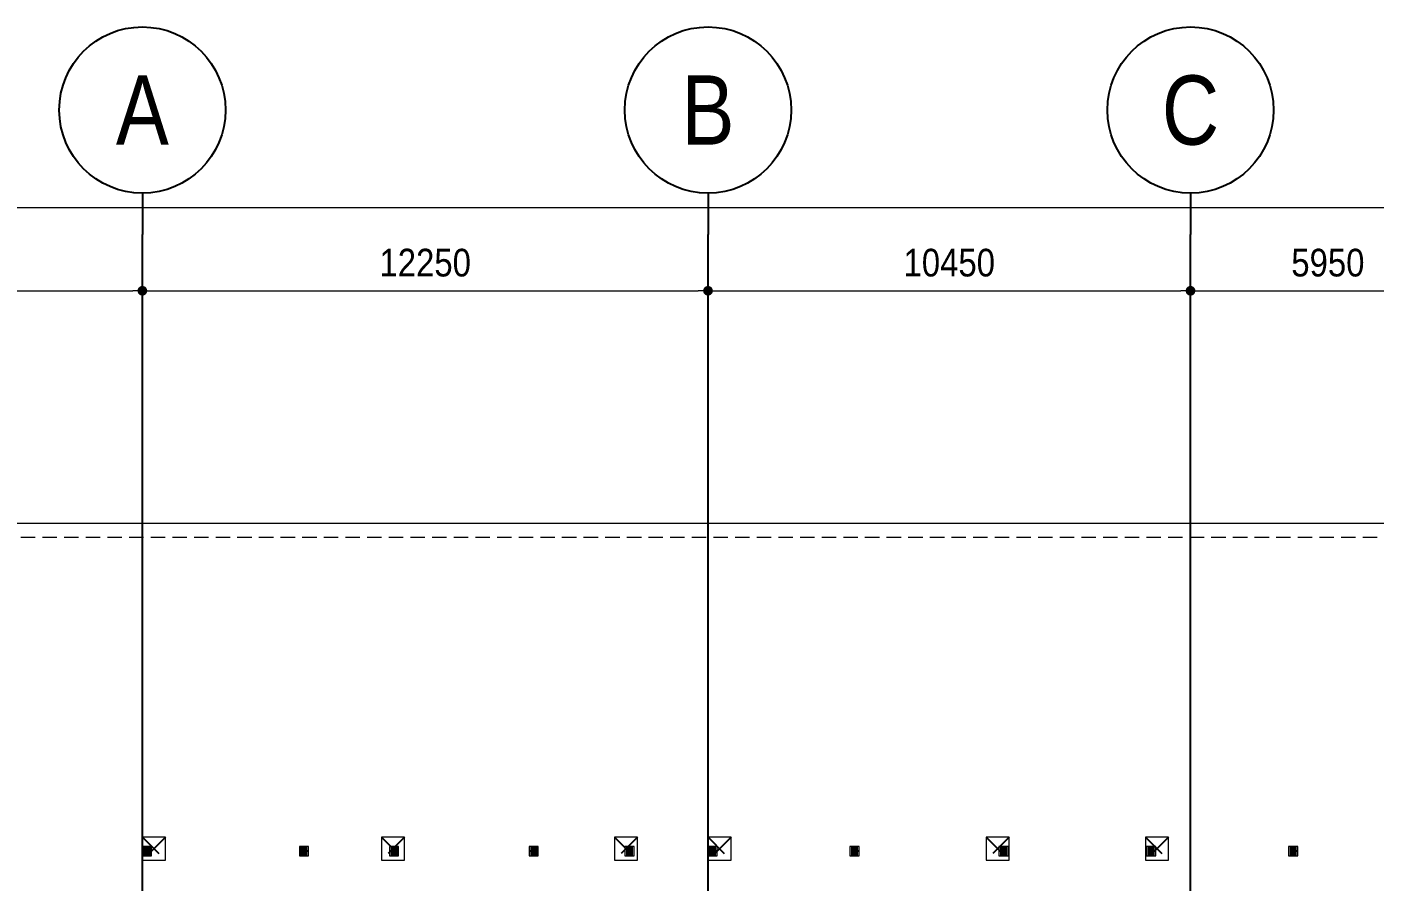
# Model space of a CAD drawing. Header units: millimetres. Extents: x -25197 to 555828, y -17247 to 174153.
# Drawn here: x 390836 to 420011, y 155650 to 174153 of the extents above; entities that cross this region are included whole.
import ezdxf
from ezdxf.enums import TextEntityAlignment as Align

# ---------------------------------------------------------------- set-up
doc = ezdxf.new("R2010")
doc.units = ezdxf.units.MM
doc.header["$LTSCALE"] = 250
for name, pattern in [('CHG_XX_Cot_Tang 1$0$CENTER', [20.2, 12.7, -2.5, 2.5, -2.5]), ('CHG_XX_Cot_Tang 1$0$CENTER2', [28.575, 19.05, -3.175, 3.175, -3.175]), ('CHG_XX_Cot_Tang 1$0$HIDDEN', [0.375, 0.25, -0.125]), ('CHG_XX_Cot_Tang 1$0$MB_Luoi truc$0$HTT Hidden 21', [3, 2, -1]), ('CHG_XX_Luoi truc$0$MB_Luoi truc$0$Center101', [13, 10, -1, 1, -1])]:
    doc.linetypes.add(name, pattern=pattern)
for name, color, linetype in [("CHG_XX_Cot_Tang 1$0$'S_Concrete_Center_1", 8, 'CHG_XX_Cot_Tang 1$0$CENTER2'), ("CHG_XX_Cot_Tang 1$0$'S_Steel_ Bold", 8, 'Continuous'), ('CHG_XX_Cot_Tang 1$0$cot 500 dung +850', 1, 'Continuous'), ('CHG_XX_Luoi truc$0$Grid', 34, 'Continuous'), ('CHG_XX_Luoi truc$0$Grid Line', 8, 'CHG_XX_Luoi truc$0$MB_Luoi truc$0$Center101')]:
    doc.layers.add(name, color=color, linetype=linetype)
for name, color, linetype, lineweight in [("CHG_XX_Cot_Tang 1$0$'S_Steel_Cont_2 Normal", 2, 'Continuous', 25), ("CHG_XX_Cot_Tang 1$0$'S_Steel_Cont_2 Normal_Plate", 150, 'Continuous', 15), ('CHG_XX_Cot_Tang 1$0$Cot thep', 51, 'Continuous', 15), ('CHG_XX_Cot_Tang 1$0$MB_Luoi truc$0$Dim 300', 1, 'Continuous', 5), ('CHG_XX_Cot_Tang 1$0$Net thay Tuong', 3, 'Continuous', 20), ('CHG_XX_Cot_Tang 1$0$NS-Pier', 150, 'Continuous', 9), ('CHG_XX_Cot_Tang 1$0$S_Concrete_Cont_2 Normal', 2, 'Continuous', 13), ('Net cat Tuong', 4, 'Continuous', 9)]:
    doc.layers.add(name, color=color, linetype=linetype, lineweight=lineweight)
doc.styles.add('CHG_XX_Cot_Tang 1$0$MB_Luoi truc$0$Arial_C', font='arial.ttf', dxfattribs={"width": 0.85})
doc.styles.add('CHG_XX_Luoi truc$0$MB_Luoi truc$0$Grid A-F$0$VNI-HelveCB', font='VHELVCB_0.TTF')
doc.dimstyles.new('CHG_XX_Cot_Tang 1$0$MB_Luoi truc$0$Dim 300 (A1-A2)', dxfattribs={"dimscale": 300, "dimtxt": 2, "dimasz": 0.7, "dimexe": 0, "dimexo": 1, "dimgap": 1, "dimtad": 1, "dimdec": 0, "dimzin": 12, "dimdsep": 46, "dimtxsty": 'CHG_XX_Cot_Tang 1$0$MB_Luoi truc$0$Arial_C', "dimblk": 'CHG_XX_Cot_Tang 1$0$MB_Luoi truc$0$_Dot', "dimcen": 1, "dimclrd": 256, "dimclre": 256, "dimclrt": 3, "dimadec": 0, "dimazin": 0, "dimtfac": 1, "dimtdec": 0, "dimtix": 1, "dimtmove": 2, "dimatfit": 3, "dimldrblk": 'CHG_XX_Cot_Tang 1$0$MB_Luoi truc$0$HTT Arrow 30', "dimfxl": 1, "dimtolj": 1, "dimtzin": 0, "dimarcsym": 0})

# ---------------------------------------------------------------- blocks, each defined once
blk = doc.blocks.new('*U2169')
at = {"layer": 'CHG_XX_Luoi truc$0$Grid', "lineweight": -2}
blk.add_line((0, 611), (0, 608), dxfattribs=at)
blk.add_circle((0, 617), 6, dxfattribs=at)
at = {"layer": 'CHG_XX_Luoi truc$0$Grid Line'}
blk.add_line((0, 0), (0, 608), dxfattribs=at)
at = {"layer": 'CHG_XX_Luoi truc$0$Grid', "lineweight": -2, "style": 'CHG_XX_Luoi truc$0$MB_Luoi truc$0$Grid A-F$0$VNI-HelveCB'}
for tag, p in [('GRIDSUB', (0, 617)), ('GRID', (0, -9))]:
    blk.add_attdef(tag, text='', height=5, dxfattribs=at).set_placement(p, align=Align.MIDDLE)
blk = doc.blocks.new('*U2170')
at = {"layer": 'CHG_XX_Luoi truc$0$Grid', "lineweight": -2}
blk.add_line((0, 611), (0, 608), dxfattribs=at)
blk.add_circle((0, 617), 6, dxfattribs=at)
at = {"layer": 'CHG_XX_Luoi truc$0$Grid Line'}
blk.add_line((0, 0), (0, 608), dxfattribs=at)
at = {"layer": 'CHG_XX_Luoi truc$0$Grid', "lineweight": -2, "style": 'CHG_XX_Luoi truc$0$MB_Luoi truc$0$Grid A-F$0$VNI-HelveCB'}
for tag, p in [('GRIDSUB', (0, 617)), ('GRID', (0, -9))]:
    blk.add_attdef(tag, text='', height=5, dxfattribs=at).set_placement(p, align=Align.MIDDLE)
blk = doc.blocks.new('CHG_XX_Luoi truc')
at = {"layer": 'CHG_XX_Luoi truc$0$Grid'}
ref = blk.add_blockref('*U2170', (0, -12747), dxfattribs=dict(at, xscale=300, yscale=300, zscale=300))
ref.add_attrib('GRIDSUB', 'A', dxfattribs={"lineweight": -2, "height": 1500, "style": 'CHG_XX_Luoi truc$0$MB_Luoi truc$0$Grid A-F$0$VNI-HelveCB'}).set_placement((0, 172353), align=Align.MIDDLE)
ref = blk.add_blockref('*U2169', (12250, -12747), dxfattribs=dict(at, xscale=300, yscale=300, zscale=300))
ref.add_attrib('GRIDSUB', 'B', dxfattribs={"lineweight": -2, "height": 1500, "style": 'CHG_XX_Luoi truc$0$MB_Luoi truc$0$Grid A-F$0$VNI-HelveCB'}).set_placement((12250, 172353), align=Align.MIDDLE)
ref = blk.add_blockref('*U2169', (22700, -12747), dxfattribs=dict(at, xscale=300, yscale=300, zscale=300))
ref.add_attrib('GRIDSUB', 'C', dxfattribs={"lineweight": -2, "height": 1500, "style": 'CHG_XX_Luoi truc$0$MB_Luoi truc$0$Grid A-F$0$VNI-HelveCB'}).set_placement((22700, 172353), align=Align.MIDDLE)
blk = doc.blocks.new('CHG_XX_Cot_Tang 1$0$MB_Luoi truc$0$_Dot')
at = {"color": 0, "linetype": 'ByBlock', "lineweight": -2}
blk.add_line((-0.5, 0), (-1, 0), dxfattribs=at)
at = {"color": 0, "linetype": 'ByBlock', "const_width": 0.5}
blk.add_lwpolyline([(-0.25, 0, 1), (0.25, 0, 1)], format="xyb", close=True, dxfattribs=at)
blk = doc.blocks.new('*D2243')
at = {"layer": 'CHG_XX_Cot_Tang 1$0$MB_Luoi truc$0$Dim 300', "lineweight": -2, "transparency": 16777216}
for p, q in [((-10900, 166908), (-10900, 168437)), ((-10690, 168437), (-210, 168437)), ((0, 166908), (0, 168437))]:
    blk.add_line(p, q, dxfattribs=at)
at = {"layer": 'Defpoints', "color": 0, "transparency": 16777216}
for p in [(0, 168437), (-10900, 166608), (0, 166608)]:
    blk.add_point(p, dxfattribs=at)
at = {"layer": 'CHG_XX_Cot_Tang 1$0$MB_Luoi truc$0$Dim 300', "lineweight": -2, "transparency": 16777216, "xscale": 210, "yscale": 210, "zscale": 210, "rotation": 180}
blk.add_blockref('CHG_XX_Cot_Tang 1$0$MB_Luoi truc$0$_Dot', (-10900, 168437), dxfattribs=at)
at = {"layer": 'CHG_XX_Cot_Tang 1$0$MB_Luoi truc$0$Dim 300', "lineweight": -2, "transparency": 16777216, "xscale": 210, "yscale": 210, "zscale": 210}
blk.add_blockref('CHG_XX_Cot_Tang 1$0$MB_Luoi truc$0$_Dot', (0, 168437), dxfattribs=at)
at = {"layer": 'CHG_XX_Cot_Tang 1$0$MB_Luoi truc$0$Dim 300', "color": 3, "transparency": 16777216, "insert": (-5450, 169043), "char_height": 600, "attachment_point": 5, "style": 'CHG_XX_Cot_Tang 1$0$MB_Luoi truc$0$Arial_C'}
blk.add_mtext('\\A1;10900', dxfattribs=at)
blk = doc.blocks.new('CHG_XX_Cot_Tang 1$0$MB_Luoi truc$0$HTT Arrow 30')
blk.add_hatch(color=256).paths.add_polyline_path([(-2.5, 0.375), (-2.5, -0.375), (0, 0)])
at = {"color": 0, "linetype": 'ByBlock', "lineweight": -2}
for p, q in [((0, 0), (-2.5, 0.375)), ((-2.5, -0.375), (-2.5, 0.375)), ((0, 0), (-2.5, -0.375))]:
    blk.add_line(p, q, dxfattribs=at)
blk = doc.blocks.new('*D2244')
at = {"layer": 'CHG_XX_Cot_Tang 1$0$MB_Luoi truc$0$Dim 300', "lineweight": -2, "transparency": 16777216}
for p, q in [((0, 166908), (0, 168437)), ((210, 168437), (12040, 168437)), ((12250, 166908), (12250, 168437))]:
    blk.add_line(p, q, dxfattribs=at)
at = {"layer": 'Defpoints', "color": 0, "transparency": 16777216}
for p in [(12250, 168437), (0, 166608), (12250, 166608)]:
    blk.add_point(p, dxfattribs=at)
at = {"layer": 'CHG_XX_Cot_Tang 1$0$MB_Luoi truc$0$Dim 300', "lineweight": -2, "transparency": 16777216, "xscale": 210, "yscale": 210, "zscale": 210, "rotation": 180}
blk.add_blockref('CHG_XX_Cot_Tang 1$0$MB_Luoi truc$0$_Dot', (0, 168437), dxfattribs=at)
at = {"layer": 'CHG_XX_Cot_Tang 1$0$MB_Luoi truc$0$Dim 300', "lineweight": -2, "transparency": 16777216, "xscale": 210, "yscale": 210, "zscale": 210}
blk.add_blockref('CHG_XX_Cot_Tang 1$0$MB_Luoi truc$0$_Dot', (12250, 168437), dxfattribs=at)
at = {"layer": 'CHG_XX_Cot_Tang 1$0$MB_Luoi truc$0$Dim 300', "color": 3, "transparency": 16777216, "insert": (6125, 169043), "char_height": 600, "attachment_point": 5, "style": 'CHG_XX_Cot_Tang 1$0$MB_Luoi truc$0$Arial_C'}
blk.add_mtext('\\A1;12250', dxfattribs=at)
blk = doc.blocks.new('*D2245')
at = {"layer": 'CHG_XX_Cot_Tang 1$0$MB_Luoi truc$0$Dim 300', "lineweight": -2, "transparency": 16777216}
for p, q in [((12250, 166908), (12250, 168437)), ((12460, 168437), (22490, 168437)), ((22700, 166908), (22700, 168437))]:
    blk.add_line(p, q, dxfattribs=at)
at = {"layer": 'Defpoints', "color": 0, "transparency": 16777216}
for p in [(22700, 168437), (12250, 166608), (22700, 166608)]:
    blk.add_point(p, dxfattribs=at)
at = {"layer": 'CHG_XX_Cot_Tang 1$0$MB_Luoi truc$0$Dim 300', "lineweight": -2, "transparency": 16777216, "xscale": 210, "yscale": 210, "zscale": 210, "rotation": 180}
blk.add_blockref('CHG_XX_Cot_Tang 1$0$MB_Luoi truc$0$_Dot', (12250, 168437), dxfattribs=at)
at = {"layer": 'CHG_XX_Cot_Tang 1$0$MB_Luoi truc$0$Dim 300', "lineweight": -2, "transparency": 16777216, "xscale": 210, "yscale": 210, "zscale": 210}
blk.add_blockref('CHG_XX_Cot_Tang 1$0$MB_Luoi truc$0$_Dot', (22700, 168437), dxfattribs=at)
at = {"layer": 'CHG_XX_Cot_Tang 1$0$MB_Luoi truc$0$Dim 300', "color": 3, "transparency": 16777216, "insert": (17475, 169043), "char_height": 600, "attachment_point": 5, "style": 'CHG_XX_Cot_Tang 1$0$MB_Luoi truc$0$Arial_C'}
blk.add_mtext('\\A1;10450', dxfattribs=at)
blk = doc.blocks.new('*D2246')
at = {"layer": 'CHG_XX_Cot_Tang 1$0$MB_Luoi truc$0$Dim 300', "lineweight": -2, "transparency": 16777216}
for p, q in [((22700, 166908), (22700, 168437)), ((22910, 168437), (28440, 168437)), ((28650, 166908), (28650, 168437))]:
    blk.add_line(p, q, dxfattribs=at)
at = {"layer": 'Defpoints', "color": 0, "transparency": 16777216}
for p in [(28650, 168437), (22700, 166608), (28650, 166608)]:
    blk.add_point(p, dxfattribs=at)
at = {"layer": 'CHG_XX_Cot_Tang 1$0$MB_Luoi truc$0$Dim 300', "lineweight": -2, "transparency": 16777216, "xscale": 210, "yscale": 210, "zscale": 210, "rotation": 180}
blk.add_blockref('CHG_XX_Cot_Tang 1$0$MB_Luoi truc$0$_Dot', (22700, 168437), dxfattribs=at)
at = {"layer": 'CHG_XX_Cot_Tang 1$0$MB_Luoi truc$0$Dim 300', "lineweight": -2, "transparency": 16777216, "xscale": 210, "yscale": 210, "zscale": 210}
blk.add_blockref('CHG_XX_Cot_Tang 1$0$MB_Luoi truc$0$_Dot', (28650, 168437), dxfattribs=at)
at = {"layer": 'CHG_XX_Cot_Tang 1$0$MB_Luoi truc$0$Dim 300', "color": 3, "transparency": 16777216, "insert": (25675, 169043), "char_height": 600, "attachment_point": 5, "style": 'CHG_XX_Cot_Tang 1$0$MB_Luoi truc$0$Arial_C'}
blk.add_mtext('\\A1;5950', dxfattribs=at)
blk = doc.blocks.new('*D2256')
at = {"layer": 'CHG_XX_Cot_Tang 1$0$MB_Luoi truc$0$Dim 300', "lineweight": -2, "transparency": 16777216}
for p, q in [((-10900, 166908), (-10900, 170237)), ((105840, 170237), (-10690, 170237)), ((106050, 166908), (106050, 170237))]:
    blk.add_line(p, q, dxfattribs=at)
at = {"layer": 'Defpoints', "color": 0, "transparency": 16777216}
for p in [(-10900, 170237), (-10900, 166608), (106050, 166608)]:
    blk.add_point(p, dxfattribs=at)
at = {"layer": 'CHG_XX_Cot_Tang 1$0$MB_Luoi truc$0$Dim 300', "lineweight": -2, "transparency": 16777216, "xscale": 210, "yscale": 210, "zscale": 210, "rotation": 180}
blk.add_blockref('CHG_XX_Cot_Tang 1$0$MB_Luoi truc$0$_Dot', (-10900, 170237), dxfattribs=at)
at = {"layer": 'CHG_XX_Cot_Tang 1$0$MB_Luoi truc$0$Dim 300', "lineweight": -2, "transparency": 16777216, "xscale": 210, "yscale": 210, "zscale": 210}
blk.add_blockref('CHG_XX_Cot_Tang 1$0$MB_Luoi truc$0$_Dot', (106050, 170237), dxfattribs=at)
at = {"layer": 'CHG_XX_Cot_Tang 1$0$MB_Luoi truc$0$Dim 300', "color": 3, "transparency": 16777216, "insert": (47575, 170843), "char_height": 600, "attachment_point": 5, "style": 'CHG_XX_Cot_Tang 1$0$MB_Luoi truc$0$Arial_C'}
blk.add_mtext('\\A1;116950', dxfattribs=at)
blk = doc.blocks.new('CHG_XX_Cot_Tang 1$0$500x500')
at = {"color": 1, "linetype": 'CHG_XX_Cot_Tang 1$0$MB_Luoi truc$0$HTT Hidden 21'}
for p, q in [((250, 250), (-250, -250)), ((-250, 250), (250, -250))]:
    blk.add_line(p, q, dxfattribs=at)
at = {"layer": 'CHG_XX_Cot_Tang 1$0$NS-Pier', "color": 1}
blk.add_lwpolyline([(250, -250), (250, 250), (-250, 250), (-250, -250)], close=True, dxfattribs=at)
blk = doc.blocks.new('*U2301')
at = {"layer": "CHG_XX_Cot_Tang 1$0$'S_Steel_ Bold", "linetype": 'CHG_XX_Cot_Tang 1$0$CENTER', "ltscale": 0.05}
for p, q in [((-13, 0), (13, 0)), ((0, 13), (0, -13))]:
    blk.add_line(p, q, dxfattribs=at)
at = {"layer": "CHG_XX_Cot_Tang 1$0$'S_Steel_ Bold", "color": 1}
blk.add_circle((0, 0), 7, dxfattribs=at)
blk = doc.blocks.new('CHG_XX_Cot_Tang 1$0$A$C42BB3C5E')
at = {"color": 8, "linetype": 'CHG_XX_Cot_Tang 1$0$MB_Luoi truc$0$HTT Hidden 21'}
blk.add_lwpolyline([(-75, -113), (125, -113), (125, 87), (-75, 87)], close=True, dxfattribs=at)
at = {"layer": "CHG_XX_Cot_Tang 1$0$'S_Concrete_Center_1"}
for p, q in [((25, 63), (25, -88)), ((125, -13), (-83, -13))]:
    blk.add_line(p, q, dxfattribs=at)
at = {"layer": "CHG_XX_Cot_Tang 1$0$'S_Steel_Cont_2 Normal"}
blk.add_lwpolyline([(-37, -15, 0.414214), (-43, -21), (-43, -50), (-50, -50), (-50, 25), (-43, 25), (-43, -4, 0.414214), (-37, -10), (87, -10, 0.414214), (93, -4), (93, 25), (100, 25), (100, -50), (93, -50), (93, -21, 0.414214), (87, -15)], format="xyb", close=True, dxfattribs=at)
at = {"layer": "CHG_XX_Cot_Tang 1$0$'S_Steel_Cont_2 Normal_Plate"}
blk.add_lwpolyline([(115, 45), (115, -70), (-65, -70), (-65, 45)], close=True, dxfattribs=at)
at = {"layer": "CHG_XX_Cot_Tang 1$0$'S_Steel_ Bold"}
for p in [(-10, 20), (60, 20)]:
    blk.add_blockref('*U2301', p, dxfattribs=at)
at = {"layer": "CHG_XX_Cot_Tang 1$0$'S_Steel_ Bold", "xscale": -1, "rotation": 180}
for p in [(-10, -45), (60, -45)]:
    blk.add_blockref('*U2301', p, dxfattribs=at)
blk = doc.blocks.new('CHG_XX_Cot_Tang 1$0$net pergola')
at = {"layer": 'CHG_XX_Cot_Tang 1$0$Net thay Tuong', "rotation": 270}
for p in [(-30906, 104825), (-28956, 104825), (-25931, 104825), (-23856, 104825), (-22056, 104825), (-18981, 104825), (-15756, 104825), (-12556, 104825), (-9481, 104825)]:
    blk.add_blockref('CHG_XX_Cot_Tang 1$0$A$C42BB3C5E', p, dxfattribs=at)
blk = doc.blocks.new('CHG_XX_Cot_Tang 1$0$cot thong gio')
at = {"layer": 'CHG_XX_Cot_Tang 1$0$S_Concrete_Cont_2 Normal', "color": 3, "ltscale": 0.8}
blk.add_lwpolyline([(-100, -70), (100, -70), (100, 130), (-100, 130)], close=True, dxfattribs=at)
blk.add_solid([(-100, 130), (-100, -70), (100, 130), (100, -70)], dxfattribs=at)
blk = doc.blocks.new('CHG_XX_Cot_Tang 1')
at = {"layer": 'CHG_XX_Cot_Tang 1$0$NS-Pier', "linetype": 'Continuous', "ltscale": 5}
blk.add_lwpolyline([(-300, 85450), (-10900, 85450), (-10900, 163400), (99639.2, 163400), (106050, 158254.3), (106050, -6022), (103575.5, -9000), (32350, -9000), (32350, 84050), (-300, 84050)], close=True, dxfattribs=at)
at = {"layer": 'CHG_XX_Cot_Tang 1$0$NS-Pier', "linetype": 'CHG_XX_Cot_Tang 1$0$HIDDEN', "ltscale": 5}
blk.add_lwpolyline([(32650, 84350), (0, 84350), (0, 85750), (-10600, 85750), (-10600, 163100), (99533.7, 163100), (105750, 158110.4), (105750, -5913.6), (103434.7, -8700), (32650, -8700), (32650, 84350), (32650, -8700), (103404.7, -8700)], dxfattribs=at)
at = {"layer": 'CHG_XX_Cot_Tang 1$0$cot 500 dung +850'}
for p in [(251.2, 156350), (5425.3, 156350), (10475, 156350), (12500, 156350), (18525, 156350), (21975, 156350)]:
    blk.add_blockref('CHG_XX_Cot_Tang 1$0$500x500', p, dxfattribs=at)
at = {"layer": 'CHG_XX_Cot_Tang 1$0$Cot thep'}
blk.add_blockref('CHG_XX_Cot_Tang 1$0$net pergola', (34418.2, 51500), dxfattribs=at)
at = {"layer": 'CHG_XX_Cot_Tang 1$0$NS-Pier'}
blk.add_blockref('CHG_XX_Luoi truc', (0, 0), dxfattribs=at)
at = {"layer": 'CHG_XX_Cot_Tang 1$0$S_Concrete_Cont_2 Normal'}
blk.add_blockref('CHG_XX_Cot_Tang 1$0$cot thong gio', (100, 156270), dxfattribs=at)
at = {"layer": 'CHG_XX_Cot_Tang 1$0$MB_Luoi truc$0$Dim 300'}
for base, p1, p2, picture, middle in [((-10900, 170237), (106050, 166608.3), (-10900, 166608.3), '*D2256', (47575, 170843.4)), ((0, 168437), (-10900, 166608.3), (0, 166608.3), '*D2243', (-5450, 169043.4)), ((12250, 168437), (0, 166608.3), (12250, 166608.3), '*D2244', (6125, 169043.4)), ((22700, 168437), (12250, 166608.3), (22700, 166608.3), '*D2245', (17475, 169043.4)), ((28650, 168437), (22700, 166608.3), (28650, 166608.3), '*D2246', (25675, 169043.4))]:
    dim = blk.add_linear_dim(base=base, p1=p1, p2=p2, dimstyle='CHG_XX_Cot_Tang 1$0$MB_Luoi truc$0$Dim 300 (A1-A2)', dxfattribs=at)
    dim.commit()
    dim.dimension.update_dxf_attribs({"geometry": picture, "text_midpoint": middle})

msp = doc.modelspace()

# ---------------------------------------------------------------- block references
at = {"layer": 'Net cat Tuong'}
for name in ['CHG_XX_Luoi truc', 'CHG_XX_Cot_Tang 1', 'CHG_XX_Cot_Tang 1']:
    msp.add_blockref(name, (393336.05606, 0), dxfattribs=at)

doc.saveas('drawing.dxf')
